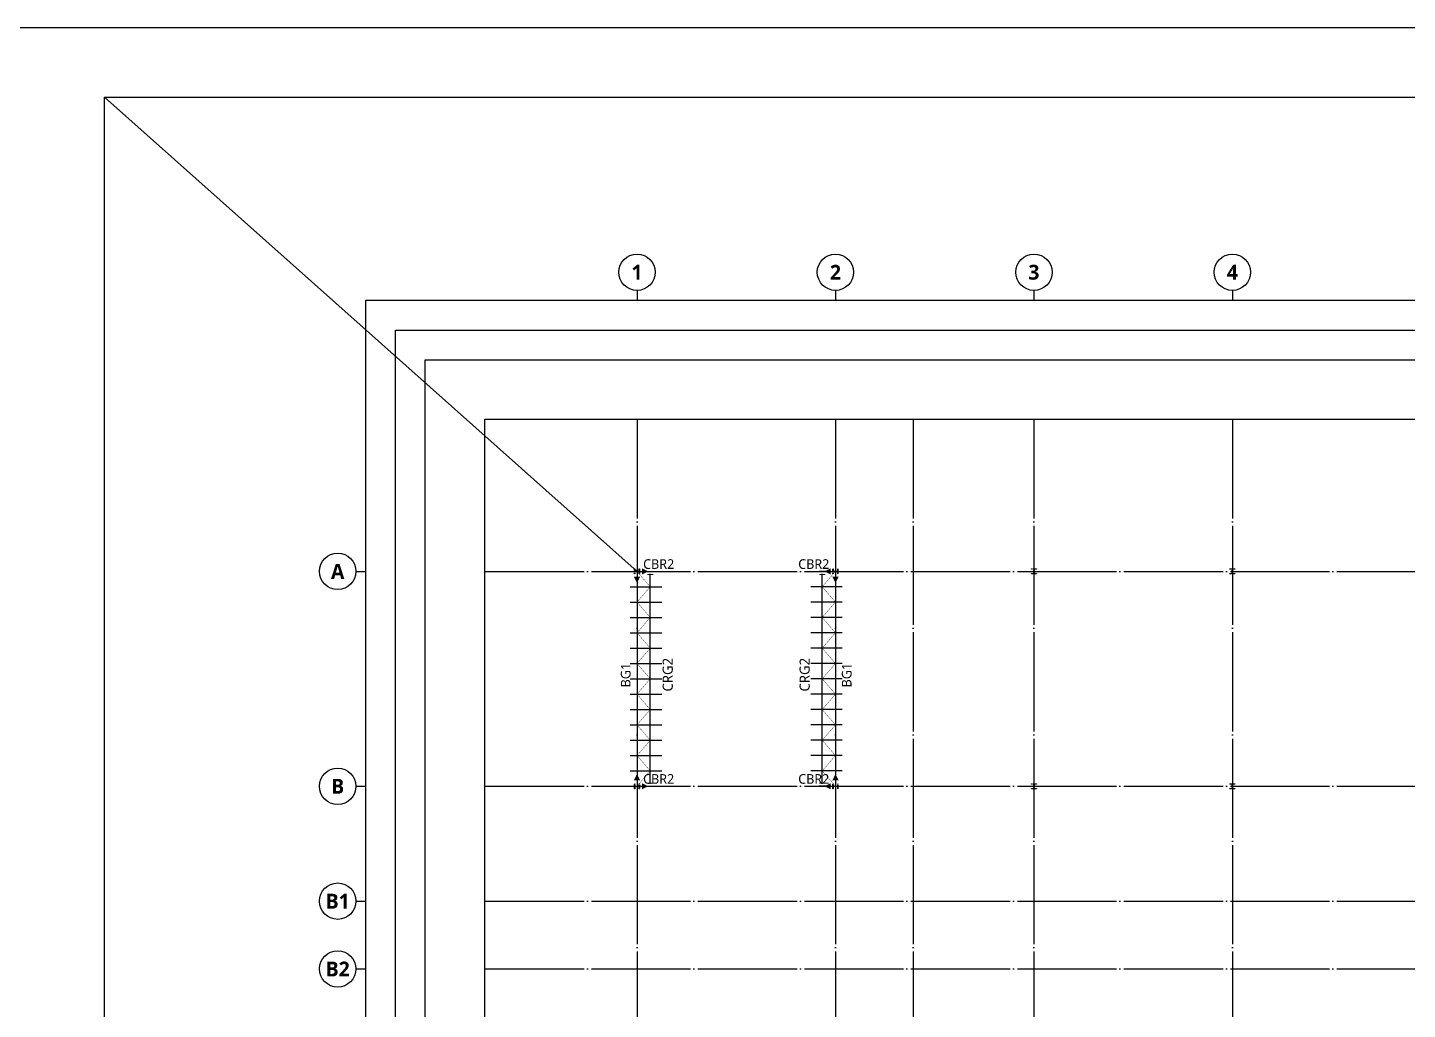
# Model space of a CAD drawing. Header units: millimetres. Extents: x -734060 to 504600, y -7739 to 118800.
# Drawn here: x 172850 to 256284, y 59400 to 118800 of the extents above; entities that cross this region are included whole.
import ezdxf
from ezdxf.enums import TextEntityAlignment as Align

# ---------------------------------------------------------------- set-up
doc = ezdxf.new("R2010")
doc.units = ezdxf.units.MM
doc.header["$LTSCALE"] = 200
for name, pattern in [('CEN-GAUN', [32.2, 30, -1, 0.2, -1]), ('CONTINOUS', [0]), ('HIDDEN', [0.375, 0.25, -0.125])]:
    doc.linetypes.add(name, pattern=pattern)
doc.layers.get('DEFPOINTS').update_dxf_attribs({"color": 137})
for name, color, linetype in [('CEN', 1, 'CEN-GAUN'), ('ETC', 8, 'Continuous'), ('GYP. BOARD', 42, 'Continuous'), ('S-STG', 4, 'Continuous'), ('WALL-D', 3, 'Continuous'), ('Z-STL-BEAM', 6, 'Continuous'), ('Z-하부구조체', 6, 'HIDDEN')]:
    doc.layers.add(name, color=color, linetype=linetype)
doc.styles.add('ROMANS', font='malgun.ttf')
doc.styles.add('스타일2', font='malgunbd.ttf')
doc.styles.add('휘츠', font='malgun.ttf')
doc.dimstyles.new('STL-MOM-150', dxfattribs={"dimscale": 150, "dimtxt": 3, "dimasz": 1, "dimexe": 1.25, "dimexo": 0.625, "dimgap": 1.5, "dimtad": 1, "dimtxsty": 'ROMANS', "dimblk": 'DOT_MOM', "dimcen": 0, "dimse1": 1, "dimse2": 1, "dimclrt": 2, "dimadec": 0, "dimazin": 0, "dimtfac": 1, "dimtmove": 2, "dimatfit": 3, "dimfxl": 1.25, "dimarcsym": 0})

# ---------------------------------------------------------------- blocks, each defined once
blk = doc.blocks.new('x-stu-2Fcol')
at = {"layer": 'Z-하부구조체'}
for points in [[(-150, 150), (-135, 150), (-135, 23, 0.414214), (-117, 5), (117, 5, 0.414214), (135, 23), (135, 150), (150, 150), (150, -150), (135, -150), (135, -23, 0.414214), (117, -5), (-117, -5, 0.414214), (-135, -23), (-135, -150), (-150, -150)], [(11850, 150), (11865, 150), (11865, 23, 0.414214), (11883, 5), (12117, 5, 0.414214), (12135, 23), (12135, 150), (12150, 150), (12150, -150), (12135, -150), (12135, -23, 0.414214), (12117, -5), (11883, -5, 0.414214), (11865, -23), (11865, -150), (11850, -150)], [(23850, -150), (23850, -135), (23977, -135, 0.414214), (23995, -117), (23995, 117, 0.414214), (23977, 135), (23850, 135), (23850, 150), (24150, 150), (24150, 135), (24023, 135, 0.414214), (24005, 117), (24005, -117, 0.414214), (24023, -135), (24150, -135), (24150, -150)], [(35850, -150), (35850, -135), (35977, -135, 0.414214), (35995, -117), (35995, 117, 0.414214), (35977, 135), (35850, 135), (35850, 150), (36150, 150), (36150, 135), (36023, 135, 0.414214), (36005, 117), (36005, -117, 0.414214), (36023, -135), (36150, -135), (36150, -150)], [(-150, -12850), (-135, -12850), (-135, -12977, 0.414214), (-117, -12995), (117, -12995, 0.414214), (135, -12977), (135, -12850), (150, -12850), (150, -13150), (135, -13150), (135, -13023, 0.414214), (117, -13005), (-117, -13005, 0.414214), (-135, -13023), (-135, -13150), (-150, -13150)], [(11850, -12850), (11865, -12850), (11865, -12977, 0.414214), (11883, -12995), (12117, -12995, 0.414214), (12135, -12977), (12135, -12850), (12150, -12850), (12150, -13150), (12135, -13150), (12135, -13023, 0.414214), (12117, -13005), (11883, -13005, 0.414214), (11865, -13023), (11865, -13150), (11850, -13150)], [(23850, -13150), (23850, -13135), (23977, -13135, 0.414214), (23995, -13117), (23995, -12883, 0.414214), (23977, -12865), (23850, -12865), (23850, -12850), (24150, -12850), (24150, -12865), (24023, -12865, 0.414214), (24005, -12883), (24005, -13117, 0.414214), (24023, -13135), (24150, -13135), (24150, -13150)], [(35850, -13150), (35850, -13135), (35977, -13135, 0.414214), (35995, -13117), (35995, -12883, 0.414214), (35977, -12865), (35850, -12865), (35850, -12850), (36150, -12850), (36150, -12865), (36023, -12865, 0.414214), (36005, -12883), (36005, -13117, 0.414214), (36023, -13135), (36150, -13135), (36150, -13150)]]:
    blk.add_lwpolyline(points, format="xyb", close=True, dxfattribs=at)
blk = doc.blocks.new('sheet-line')
at = {"layer": 'DEFPOINTS'}
blk.add_lwpolyline([(168200, -356400), (0, -356400), (0, -237600), (168200, -237600)], close=True, dxfattribs=at)
blk = doc.blocks.new('DEF-AXIS')
blk.add_line((0, 600), (0, 0))
blk.add_circle((0, 1700), 1100)
at = {"style": '스타일2'}
blk.add_attdef('X', text='', height=900, dxfattribs=at).set_placement((0, 1700), align=Align.MIDDLE)
blk = doc.blocks.new('def-sym')
at = {"layer": 'DEFPOINTS'}
for p, values in [((0, 16400), {'X': '1'}), ((12000, 16400), {'X': '2'}), ((24000, 16400), {'X': '3'}), ((36000, 16400), {'X': '4'})]:
    blk.add_blockref('DEF-AXIS', p, dxfattribs=at).add_auto_attribs(values)
ref = blk.add_blockref('DEF-AXIS', (-16400, 0), dxfattribs=dict(at, rotation=90))
ref.add_attrib('X', 'A', dxfattribs={"layer": '0', "height": 900, "style": '스타일2'}).set_placement((-18100, 0), align=Align.MIDDLE)
ref = blk.add_blockref('DEF-AXIS', (-16400, -13000), dxfattribs=dict(at, rotation=90))
ref.add_attrib('X', 'B', dxfattribs={"layer": '0', "height": 900, "style": '스타일2'}).set_placement((-18100, -13000), align=Align.MIDDLE)
ref = blk.add_blockref('DEF-AXIS', (-16400, -19950), dxfattribs=dict(at, rotation=90))
ref.add_attrib('X', 'B1', dxfattribs={"layer": '0', "height": 900, "style": '스타일2'}).set_placement((-18100, -19950), align=Align.MIDDLE)
ref = blk.add_blockref('DEF-AXIS', (-16400, -24050), dxfattribs=dict(at, rotation=90))
ref.add_attrib('X', 'B2', dxfattribs={"layer": '0', "height": 900, "style": '스타일2'}).set_placement((-18100, -24050), align=Align.MIDDLE)
blk = doc.blocks.new('DOT_MOM')
at = {"color": 0}
blk.add_lwpolyline([(-3.5, 0, 0, 2.5, 0), (-1, 0, 2.5, 2.5, 0)], format="xyseb", dxfattribs=at)
blk = doc.blocks.new('*D226')
at = {"layer": 'DEFPOINTS', "color": 0, "transparency": 16777216}
for p in [(209843, 85900), (210684, 85900), (210684, 85900)]:
    blk.add_point(p, dxfattribs=at)
at = {"layer": 'S-STG', "lineweight": -2, "transparency": 16777216}
blk.add_line((209993, 85900), (210684, 85900), dxfattribs=at)
at = {"layer": 'S-STG', "lineweight": -2, "transparency": 16777216, "xscale": 150, "yscale": 150, "zscale": 150, "rotation": 180}
blk.add_blockref('DOT_MOM', (209843, 85900), dxfattribs=at)
at = {"layer": 'S-STG', "color": 4, "transparency": 16777216, "insert": (211010, 86340), "char_height": 875, "attachment_point": 5, "style": '휘츠'}
blk.add_mtext('{\\H0.66667x;CBR2}', dxfattribs=at)
blk = doc.blocks.new('_None')
blk = doc.blocks.new('*D228')
at = {"layer": 'DEFPOINTS', "color": 0, "transparency": 16777216}
for p in [(209700, 85724), (209700, 73113), (209700, 73113)]:
    blk.add_point(p, dxfattribs=at)
at = {"layer": 'S-STG', "lineweight": -2, "transparency": 16777216}
blk.add_line((209700, 85574), (209700, 73263), dxfattribs=at)
at = {"layer": 'S-STG', "lineweight": -2, "transparency": 16777216, "xscale": 150, "yscale": 150, "zscale": 150}
for p, rotation in [((209700, 85724), 90), ((209700, 73113), 270)]:
    blk.add_blockref('DOT_MOM', p, dxfattribs=dict(at, rotation=rotation))
at = {"layer": 'S-STG', "color": 4, "transparency": 16777216, "insert": (209018, 79622), "char_height": 875, "attachment_point": 5, "rotation": 90, "style": '휘츠'}
blk.add_mtext('{\\H0.66667x;BG1}', dxfattribs=at)
blk = doc.blocks.new('DOT_PIN')
at = {"layer": 'Z-STL-BEAM', "ltscale": 0.4, "const_width": 0.4}
blk.add_lwpolyline([(-1.2, 1.2), (-1.2, -1.2)], dxfattribs=at)
blk = doc.blocks.new('*D230')
at = {"layer": 'DEFPOINTS', "color": 0, "ltscale": 0.4, "transparency": 16777216}
for p in [(210500, 85900), (210500, 85900), (210500, 72900)]:
    blk.add_point(p, dxfattribs=at)
at = {"layer": 'Z-STL-BEAM', "lineweight": -2, "ltscale": 0.4, "transparency": 16777216}
blk.add_line((210500, 73050), (210500, 85750), dxfattribs=at)
at = {"layer": 'Z-STL-BEAM', "lineweight": -2, "ltscale": 0.4, "transparency": 16777216, "xscale": 150, "yscale": 150, "zscale": 150}
for p, rotation in [((210500, 85900), 90), ((210500, 72900), 270)]:
    blk.add_blockref('DOT_PIN', p, dxfattribs=dict(at, rotation=rotation))
at = {"layer": 'Z-STL-BEAM', "color": 2, "ltscale": 0.4, "transparency": 16777216, "insert": (211559.5, 79650), "char_height": 875, "attachment_point": 5, "rotation": 90, "style": '휘츠'}
blk.add_mtext('{\\H0.7x;CRG2}', dxfattribs=at)
blk = doc.blocks.new('*D232')
at = {"layer": 'DEFPOINTS', "color": 0, "transparency": 16777216}
for p in [(209843, 72900), (210684, 72900), (210684, 72900)]:
    blk.add_point(p, dxfattribs=at)
at = {"layer": 'S-STG', "lineweight": -2, "transparency": 16777216}
blk.add_line((209993, 72900), (210684, 72900), dxfattribs=at)
at = {"layer": 'S-STG', "lineweight": -2, "transparency": 16777216, "xscale": 150, "yscale": 150, "zscale": 150, "rotation": 180}
blk.add_blockref('DOT_MOM', (209843, 72900), dxfattribs=at)
at = {"layer": 'S-STG', "color": 4, "transparency": 16777216, "insert": (211010, 73340), "char_height": 875, "attachment_point": 5, "style": '휘츠'}
blk.add_mtext('{\\H0.66667x;CBR2}', dxfattribs=at)
blk = doc.blocks.new('*D234')
at = {"layer": 'DEFPOINTS', "color": 0, "transparency": 16777216}
for p in [(220716, 85900), (220716, 85900), (221557, 85900)]:
    blk.add_point(p, dxfattribs=at)
at = {"layer": 'S-STG', "lineweight": -2, "transparency": 16777216}
blk.add_line((221407, 85900), (220716, 85900), dxfattribs=at)
at = {"layer": 'S-STG', "lineweight": -2, "transparency": 16777216, "xscale": 150, "yscale": 150, "zscale": 150}
blk.add_blockref('DOT_MOM', (221557, 85900), dxfattribs=at)
at = {"layer": 'S-STG', "color": 4, "transparency": 16777216, "insert": (220390, 86340), "char_height": 875, "attachment_point": 5, "style": '휘츠'}
blk.add_mtext('{\\H0.66667x;CBR2}', dxfattribs=at)
blk = doc.blocks.new('*D236')
at = {"layer": 'DEFPOINTS', "color": 0, "transparency": 16777216}
for p in [(221700, 85724), (221700, 73113), (221700, 73113)]:
    blk.add_point(p, dxfattribs=at)
at = {"layer": 'S-STG', "lineweight": -2, "transparency": 16777216}
blk.add_line((221700, 85574), (221700, 73263), dxfattribs=at)
at = {"layer": 'S-STG', "lineweight": -2, "transparency": 16777216, "xscale": 150, "yscale": 150, "zscale": 150}
for p, rotation in [((221700, 85724), 90), ((221700, 73113), 270)]:
    blk.add_blockref('DOT_MOM', p, dxfattribs=dict(at, rotation=rotation))
at = {"layer": 'S-STG', "color": 4, "transparency": 16777216, "insert": (222382, 79622), "char_height": 875, "attachment_point": 5, "rotation": 90, "style": '휘츠'}
blk.add_mtext('{\\H0.66667x;BG1}', dxfattribs=at)
blk = doc.blocks.new('*D238')
at = {"layer": 'DEFPOINTS', "color": 0, "ltscale": 0.4, "transparency": 16777216}
for p in [(220900, 85900), (220900, 85900), (220900, 72900)]:
    blk.add_point(p, dxfattribs=at)
at = {"layer": 'Z-STL-BEAM', "lineweight": -2, "ltscale": 0.4, "transparency": 16777216}
blk.add_line((220900, 73050), (220900, 85750), dxfattribs=at)
at = {"layer": 'Z-STL-BEAM', "lineweight": -2, "ltscale": 0.4, "transparency": 16777216, "xscale": 150, "yscale": 150, "zscale": 150}
for p, rotation in [((220900, 85900), 90), ((220900, 72900), 270)]:
    blk.add_blockref('DOT_PIN', p, dxfattribs=dict(at, rotation=rotation))
at = {"layer": 'Z-STL-BEAM', "color": 2, "ltscale": 0.4, "transparency": 16777216, "insert": (219840.5, 79650), "char_height": 875, "attachment_point": 5, "rotation": 90, "style": '휘츠'}
blk.add_mtext('{\\H0.7x;CRG2}', dxfattribs=at)
blk = doc.blocks.new('*D240')
at = {"layer": 'DEFPOINTS', "color": 0, "transparency": 16777216}
for p in [(220716, 72900), (220716, 72900), (221557, 72900)]:
    blk.add_point(p, dxfattribs=at)
at = {"layer": 'S-STG', "lineweight": -2, "transparency": 16777216}
blk.add_line((221407, 72900), (220716, 72900), dxfattribs=at)
at = {"layer": 'S-STG', "lineweight": -2, "transparency": 16777216, "xscale": 150, "yscale": 150, "zscale": 150}
blk.add_blockref('DOT_MOM', (221557, 72900), dxfattribs=at)
at = {"layer": 'S-STG', "color": 4, "transparency": 16777216, "insert": (220390, 73340), "char_height": 875, "attachment_point": 5, "style": '휘츠'}
blk.add_mtext('{\\H0.66667x;CBR2}', dxfattribs=at)

msp = doc.modelspace()

# ---------------------------------------------------------------- linework, layer by layer
at = {"layer": 'CEN'}
for p, q in [((209700, 95100), (209700, 32900)), ((221700, 95100), (221700, 32900)), ((226400, 95100), (226400, 32900)), ((233700, 95100), (233700, 32900)), ((245700, 95100), (245700, 32900)), ((200500, 85900), (285700, 85900)), ((200500, 72900), (285700, 72900)), ((200500, 65950), (268825, 65950)), ((200500, 61850), (268825, 61850))]:
    msp.add_line(p, q, dxfattribs=at)
at = {"layer": 'CEN', "linetype": 'CONTINOUS'}
for p, q in [((209289.521, 84971.429), (211198.545, 84971.429)), ((222110.479, 84971.429), (220201.455, 84971.429)), ((209289.521, 84042.857), (211198.545, 84042.857)), ((222110.479, 84042.857), (220201.455, 84042.857)), ((209289.521, 83114.286), (211198.545, 83114.286)), ((222110.479, 83114.286), (220201.455, 83114.286)), ((209289.521, 82185.714), (211198.545, 82185.714)), ((222110.479, 82185.714), (220201.455, 82185.714)), ((209289.521, 81257.143), (211198.545, 81257.143)), ((222110.479, 81257.143), (220201.455, 81257.143)), ((209289.521, 80328.571), (211198.545, 80328.571)), ((222110.479, 80328.571), (220201.455, 80328.571)), ((209289.521, 79400), (211198.545, 79400)), ((222110.479, 79400), (220201.455, 79400)), ((209289.521, 78471.429), (211198.545, 78471.429)), ((222110.479, 78471.429), (220201.455, 78471.429)), ((209289.521, 77542.857), (211198.545, 77542.857)), ((222110.479, 77542.857), (220201.455, 77542.857)), ((209289.521, 76614.286), (211198.545, 76614.286)), ((222110.479, 76614.286), (220201.455, 76614.286)), ((209289.521, 75685.714), (211198.545, 75685.714)), ((222110.479, 75685.714), (220201.455, 75685.714)), ((209289.521, 74757.143), (211198.545, 74757.143)), ((222110.479, 74757.143), (220201.455, 74757.143)), ((209289.521, 73832.28), (211198.545, 73832.28)), ((222110.479, 73832.28), (220201.455, 73832.28))]:
    msp.add_line(p, q, dxfattribs=at)
at = {"layer": 'DEFPOINTS'}
msp.add_line((209700, 85900), (177500, 114600), dxfattribs=at)
for points in [[(177500, 114600), (314900, 114600), (314900, 4200), (177500, 4200)], [(292900, 25700), (193300, 25700), (193300, 102300), (292900, 102300)], [(291100, 27500), (195100, 27500), (195100, 100500), (291100, 100500)], [(289300, 29300), (196900, 29300), (196900, 98700), (289300, 98700)], [(285700, 32900), (200500, 32900), (200500, 95100), (285700, 95100)]]:
    msp.add_lwpolyline(points, close=True, dxfattribs=at)
at = {"layer": 'ETC', "const_width": 20}
for points in [[(209700, 85900), (210500, 84971.429), (209700, 84042.857), (210500, 83114.286), (209700, 82185.714), (210500, 81257.143), (209700, 80328.571), (210500, 79400), (209700, 78471.429), (210500, 77542.857), (209700, 76614.286), (210500, 75685.714), (209700, 74757.143), (210500, 73832.28), (209700, 72900)], [(221700, 85900), (220900, 84971.429), (221700, 84042.857), (220900, 83114.286), (221700, 82185.714), (220900, 81257.143), (221700, 80328.571), (220900, 79400), (221700, 78471.429), (220900, 77542.857), (221700, 76614.286), (220900, 75685.714), (221700, 74757.143), (220900, 73832.28), (221700, 72900)], [(209750.898, 84971.429), (210459.694, 84971.429)], [(221649.102, 84971.429), (220940.306, 84971.429)], [(209750.898, 84042.857), (210459.694, 84042.857)], [(221649.102, 84042.857), (220940.306, 84042.857)], [(209750.898, 83114.286), (210459.694, 83114.286)], [(221649.102, 83114.286), (220940.306, 83114.286)], [(209750.898, 82185.714), (210459.694, 82185.714)], [(221649.102, 82185.714), (220940.306, 82185.714)], [(209750.898, 81257.143), (210459.694, 81257.143)], [(221649.102, 81257.143), (220940.306, 81257.143)], [(209750.898, 80328.571), (210459.694, 80328.571)], [(221649.102, 80328.571), (220940.306, 80328.571)], [(209750.898, 79400), (210459.694, 79400)], [(221649.102, 79400), (220940.306, 79400)], [(209750.898, 78471.429), (210459.694, 78471.429)], [(221649.102, 78471.429), (220940.306, 78471.429)], [(209750.898, 77542.857), (210459.694, 77542.857)], [(221649.102, 77542.857), (220940.306, 77542.857)], [(209750.898, 76614.286), (210459.694, 76614.286)], [(221649.102, 76614.286), (220940.306, 76614.286)], [(209750.898, 75685.714), (210459.694, 75685.714)], [(221649.102, 75685.714), (220940.306, 75685.714)], [(209750.898, 74757.143), (210459.694, 74757.143)], [(221649.102, 74757.143), (220940.306, 74757.143)], [(209750.898, 73832.28), (210459.694, 73832.28)], [(221649.102, 73832.28), (220940.306, 73832.28)]]:
    msp.add_lwpolyline(points, dxfattribs=at)

# ---------------------------------------------------------------- block references
msp.add_blockref('x-stu-2Fcol', (209700, 85900))
at = {"layer": 'GYP. BOARD'}
msp.add_blockref('def-sym', (209700, 85900), dxfattribs=at)
at = {"layer": 'WALL-D'}
msp.add_blockref('sheet-line', (168200, 356400), dxfattribs=at)

# ---------------------------------------------------------------- dimensions: what is measured, and where the dimension line sits
at = {"layer": 'S-STG'}
for base, p1, p2, picture, middle in [((210684.182, 85900), (209842.583, 85900), (210684.182, 85900), '*D226', (211009.795, 86340.378)), ((210684.182, 72900), (209842.583, 72900), (210684.182, 72900), '*D232', (211009.795, 73340.378))]:
    dim = msp.add_linear_dim(base=base, p1=p1, p2=p2, text='{\\H0.66667x;CBR2}', dimstyle='STL-MOM-150', override={"dimscale": 0, "dimtxt": 875, "dimasz": 150, "dimexe": 156.25, "dimexo": 78.125, "dimgap": 75, "dimtxsty": '휘츠', "dimblk1": 'DOT_MOM', "dimblk2": 'None', "dimsah": 1, "dimcen": 0, "dimclrd": 256, "dimclrt": 4, "dimtix": 0, "dimtofl": 1, "dimtmove": 1, "dimatfit": 1}, dxfattribs=at)
    dim.commit()
    dim.dimension.update_dxf_attribs({"geometry": picture, "text_midpoint": middle, "dimtype": 160})
for base, p1, p2, angle, text, override, picture, middle in [((220715.818, 85900), (221557.417, 85900), (220715.818, 85900), 180, '{\\H0.66667x;CBR2}', {"dimscale": 0, "dimtxt": 875, "dimasz": 150, "dimexe": 156.25, "dimexo": 78.125, "dimgap": 75, "dimtxsty": '휘츠', "dimblk1": 'DOT_MOM', "dimblk2": 'None', "dimsah": 1, "dimcen": 0, "dimclrd": 256, "dimclrt": 4, "dimtix": 0, "dimtofl": 1, "dimtmove": 1, "dimatfit": 1}, '*D234', (220390.205, 86340.378)), ((209700, 73113.051), (209700, 85723.766), (209700, 73113.051), 270, '{\\H0.66667x;BG1}', {"dimscale": 0, "dimtxt": 875, "dimasz": 150, "dimexe": 156.25, "dimexo": 78.125, "dimgap": 75, "dimtxsty": '휘츠', "dimcen": 0, "dimclrd": 256, "dimclrt": 4, "dimtix": 0, "dimtofl": 1, "dimtmove": 1, "dimatfit": 1}, '*D228', (209018, 79621.715)), ((221700, 73113.051), (221700, 85723.766), (221700, 73113.051), 270, '{\\H0.66667x;BG1}', {"dimscale": 0, "dimtxt": 875, "dimasz": 150, "dimexe": 156.25, "dimexo": 78.125, "dimgap": 75, "dimtxsty": '휘츠', "dimcen": 0, "dimclrd": 256, "dimclrt": 4, "dimtix": 0, "dimtofl": 1, "dimtmove": 1, "dimatfit": 1}, '*D236', (222382, 79621.715)), ((220715.818, 72900), (221557.417, 72900), (220715.818, 72900), 180, '{\\H0.66667x;CBR2}', {"dimscale": 0, "dimtxt": 875, "dimasz": 150, "dimexe": 156.25, "dimexo": 78.125, "dimgap": 75, "dimtxsty": '휘츠', "dimblk1": 'DOT_MOM', "dimblk2": 'None', "dimsah": 1, "dimcen": 0, "dimclrd": 256, "dimclrt": 4, "dimtix": 0, "dimtofl": 1, "dimtmove": 1, "dimatfit": 1}, '*D240', (220390.205, 73340.378))]:
    dim = msp.add_linear_dim(base=base, p1=p1, p2=p2, angle=angle, text=text, dimstyle='STL-MOM-150', override=override, dxfattribs=at)
    dim.commit()
    dim.dimension.update_dxf_attribs({"geometry": picture, "text_midpoint": middle, "dimtype": 160})
at = {"layer": 'Z-STL-BEAM', "ltscale": 0.4}
for base, p1, p2, picture, middle in [((210500, 85900), (210500, 72900), (210500, 85900), '*D230', (211559.5, 79650)), ((220900, 85900), (220900, 72900), (220900, 85900), '*D238', (219840.5, 79650))]:
    dim = msp.add_linear_dim(base=base, p1=p1, p2=p2, angle=90, text='{\\H0.7x;CRG2}', dimstyle='STL-MOM-150', override={"dimscale": 0, "dimtxt": 875, "dimasz": 150, "dimexe": 156.25, "dimexo": 78.125, "dimgap": 75, "dimtxsty": '휘츠', "dimblk1": 'DOT_PIN', "dimblk2": 'DOT_PIN', "dimsah": 1, "dimcen": 0, "dimclrd": 256, "dimtix": 0, "dimtofl": 1, "dimtmove": 1, "dimatfit": 1}, dxfattribs=at)
    dim.commit()
    dim.dimension.update_dxf_attribs({"geometry": picture, "text_midpoint": middle, "dimtype": 160})

doc.saveas('drawing.dxf')
